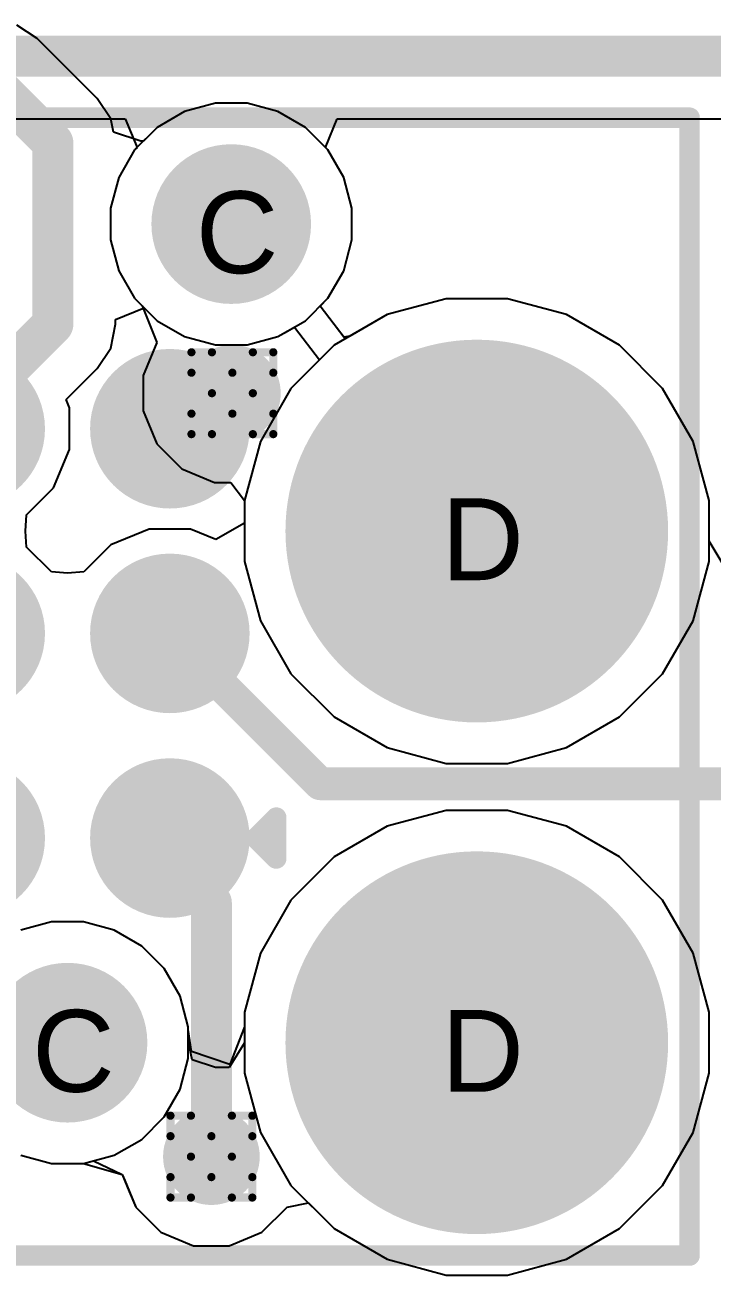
# Model space of a CAD drawing. Header units: inches. Extents: x -11 to 5379, y 0 to 5429.
# Drawn here: x 168.67 to 172.93, y 71.32 to 79.08 of the extents above; entities that cross this region are included whole.
import ezdxf

# ---------------------------------------------------------------- set-up
doc = ezdxf.new("R2010")
doc.units = ezdxf.units.IN
for name, color, linetype in [('Bottom Layer', 5, 'Continuous'), ('Bottom Solder', 6, 'Continuous'), ('Drill Drawing', 1, 'Continuous'), ('GND', 16, 'Continuous'), ('Pad Holes', 156, 'Continuous'), ('PWR', 76, 'Continuous'), ('Top Layer', 1, 'Continuous'), ('Top Overlay', 2, 'Continuous'), ('Top Paste', 8, 'Continuous'), ('Top Solder', 216, 'Continuous'), ('Via Holes', 16, 'Continuous')]:
    doc.layers.add(name, color=color, linetype=linetype)
doc.styles.add('Arial', font='', dxfattribs={"height": 0.2})
doc.styles.get('Arial').set_extended_font_data('Arial')

# ---------------------------------------------------------------- blocks, each defined once
blk = doc.blocks.new('TC2030_IDC__521')
at = {"layer": 'Bottom Solder'}
h = blk.add_hatch(color=6, dxfattribs=at)
edge = h.paths.add_edge_path()
edge.add_arc((-2.54, 2.54), 0.1016, 0, 360)
h = blk.add_hatch(color=6, dxfattribs=at)
edge = h.paths.add_edge_path()
edge.add_arc((0.635, 2.54), 0.1016, 0, 360)
h = blk.add_hatch(color=6, dxfattribs=at)
edge = h.paths.add_edge_path()
edge.add_arc((2.54, 1.016), 0.1016, 0, 360)
h = blk.add_hatch(color=6, dxfattribs=at)
edge = h.paths.add_edge_path()
edge.add_arc((-2.54, 0), 0.1016, 0, 360)
h = blk.add_hatch(color=6, dxfattribs=at)
edge = h.paths.add_edge_path()
edge.add_arc((2.54, -1.016), 0.1016, 0, 360)
h = blk.add_hatch(color=6, dxfattribs=at)
edge = h.paths.add_edge_path()
edge.add_arc((-2.54, -2.54), 0.1016, 0, 360)
h = blk.add_hatch(color=6, dxfattribs=at)
edge = h.paths.add_edge_path()
edge.add_arc((0.635, -2.54), 0.1016, 0, 360)
at = {"layer": 'Pad Holes'}
h = blk.add_hatch(color=7, dxfattribs=at)
edge = h.paths.add_edge_path()
edge.add_arc((-2.54, 2.54), 1.1875, 0, 360)
h = blk.add_hatch(color=7, dxfattribs=at)
edge = h.paths.add_edge_path()
edge.add_arc((0.635, 2.54), 1.1875, 0, 360)
h = blk.add_hatch(color=7, dxfattribs=at)
edge = h.paths.add_edge_path()
edge.add_arc((2.54, 1.016), 0.4955, 0, 360)
h = blk.add_hatch(color=7, dxfattribs=at)
edge = h.paths.add_edge_path()
edge.add_arc((-2.54, 0), 0.4955, 0, 360)
h = blk.add_hatch(color=7, dxfattribs=at)
edge = h.paths.add_edge_path()
edge.add_arc((2.54, -1.016), 0.4955, 0, 360)
h = blk.add_hatch(color=7, dxfattribs=at)
edge = h.paths.add_edge_path()
edge.add_arc((-2.54, -2.54), 1.1875, 0, 360)
h = blk.add_hatch(color=7, dxfattribs=at)
edge = h.paths.add_edge_path()
edge.add_arc((0.635, -2.54), 1.1875, 0, 360)
at = {"layer": 'Top Layer'}
h = blk.add_hatch(color=1, dxfattribs=at)
edge = h.paths.add_edge_path()
edge.add_arc((-1.27, 0.635), 0.3935, 0, 360)
h = blk.add_hatch(color=1, dxfattribs=at)
edge = h.paths.add_edge_path()
edge.add_arc((0, 0.635), 0.3935, 0, 360)
h = blk.add_hatch(color=1, dxfattribs=at)
edge = h.paths.add_edge_path()
edge.add_arc((1.27, 0.635), 0.3935, 0, 360)
h = blk.add_hatch(color=1, dxfattribs=at)
edge = h.paths.add_edge_path()
edge.add_arc((-1.27, -0.635), 0.3935, 0, 360)
h = blk.add_hatch(color=1, dxfattribs=at)
edge = h.paths.add_edge_path()
edge.add_arc((-1.27, -0.635), 0.3935, 0, 360)
h = blk.add_hatch(color=1, dxfattribs=at)
edge = h.paths.add_edge_path()
edge.add_arc((0, -0.635), 0.3935, 0, 360)
h = blk.add_hatch(color=1, dxfattribs=at)
edge = h.paths.add_edge_path()
edge.add_arc((1.27, -0.635), 0.3935, 0, 360)
at = {"layer": 'Top Paste'}
h = blk.add_hatch(color=8, dxfattribs=at)
edge = h.paths.add_edge_path()
edge.add_arc((-1.27, 0.635), 0.3935, 0, 360)
h = blk.add_hatch(color=8, dxfattribs=at)
edge = h.paths.add_edge_path()
edge.add_arc((0, 0.635), 0.3935, 0, 360)
h = blk.add_hatch(color=8, dxfattribs=at)
edge = h.paths.add_edge_path()
edge.add_arc((1.27, 0.635), 0.3935, 0, 360)
h = blk.add_hatch(color=8, dxfattribs=at)
edge = h.paths.add_edge_path()
edge.add_arc((-1.27, -0.635), 0.3935, 0, 360)
h = blk.add_hatch(color=8, dxfattribs=at)
edge = h.paths.add_edge_path()
edge.add_arc((-1.27, -0.635), 0.3935, 0, 360)
h = blk.add_hatch(color=8, dxfattribs=at)
edge = h.paths.add_edge_path()
edge.add_arc((0, -0.635), 0.3935, 0, 360)
h = blk.add_hatch(color=8, dxfattribs=at)
edge = h.paths.add_edge_path()
edge.add_arc((1.27, -0.635), 0.3935, 0, 360)
at = {"layer": 'Top Solder'}
h = blk.add_hatch(color=216, dxfattribs=at)
edge = h.paths.add_edge_path()
edge.add_arc((-2.54, 2.54), 0.1016, 0, 360)
h = blk.add_hatch(color=216, dxfattribs=at)
edge = h.paths.add_edge_path()
edge.add_arc((0.635, 2.54), 0.1016, 0, 360)
h = blk.add_hatch(color=216, dxfattribs=at)
edge = h.paths.add_edge_path()
edge.add_arc((-1.27, 0.635), 0.4951, 0, 360)
h = blk.add_hatch(color=216, dxfattribs=at)
edge = h.paths.add_edge_path()
edge.add_arc((0, 0.635), 0.4951, 0, 360)
h = blk.add_hatch(color=216, dxfattribs=at)
edge = h.paths.add_edge_path()
edge.add_arc((1.27, 0.635), 0.4951, 0, 360)
h = blk.add_hatch(color=216, dxfattribs=at)
edge = h.paths.add_edge_path()
edge.add_arc((2.54, 1.016), 0.1016, 0, 360)
h = blk.add_hatch(color=216, dxfattribs=at)
edge = h.paths.add_edge_path()
edge.add_arc((-2.54, 0), 0.1016, 0, 360)
h = blk.add_hatch(color=216, dxfattribs=at)
edge = h.paths.add_edge_path()
edge.add_arc((-1.27, -0.635), 0.4951, 0, 360)
h = blk.add_hatch(color=216, dxfattribs=at)
edge = h.paths.add_edge_path()
edge.add_arc((-1.27, -0.635), 0.4951, 0, 360)
h = blk.add_hatch(color=216, dxfattribs=at)
edge = h.paths.add_edge_path()
edge.add_arc((0, -0.635), 0.4951, 0, 360)
h = blk.add_hatch(color=216, dxfattribs=at)
edge = h.paths.add_edge_path()
edge.add_arc((1.27, -0.635), 0.4951, 0, 360)
h = blk.add_hatch(color=216, dxfattribs=at)
edge = h.paths.add_edge_path()
edge.add_arc((2.54, -1.016), 0.1016, 0, 360)
h = blk.add_hatch(color=216, dxfattribs=at)
edge = h.paths.add_edge_path()
edge.add_arc((-2.54, -2.54), 0.1016, 0, 360)
h = blk.add_hatch(color=216, dxfattribs=at)
edge = h.paths.add_edge_path()
edge.add_arc((0.635, -2.54), 0.1016, 0, 360)
at = {"layer": 'Top Overlay'}
for points in [[(-3.8608, 3.8608, 0.127, 0.127, 0), (3.2004, 3.8608, 0.127, 0.127, 0)], [(-3.8608, 3.8608, 0.127, 0.127, 0), (-3.8608, -3.8608, 0.127, 0.127, 0)], [(3.2004, 3.8608, 0.127, 0.127, 0), (3.2004, -3.8608, 0.127, 0.127, 0)], [(-1.27, -1.1684, 0.127, 0.127, 0), (-1.397, -1.2954, 0.127, 0.127, 0)], [(-1.27, -1.1684, 0.127, 0.127, 0), (-1.143, -1.2954, 0.127, 0.127, 0)], [(-1.397, -1.2954, 0.127, 0.127, 0), (-1.143, -1.2954, 0.127, 0.127, 0)], [(-3.8608, -3.8608, 0.127, 0.127, 0), (3.2004, -3.8608, 0.127, 0.127, 0)]]:
    blk.add_lwpolyline(points, format="xyseb", dxfattribs=at)
for points in [[(-3.89255, 3.8608, 0.0635, 0.0635, 1), (-3.82905, 3.8608, 0.0635, 0.0635, 1)], [(-3.89255, 3.8608, 0.0635, 0.0635, 1), (-3.82905, 3.8608, 0.0635, 0.0635, 1)], [(3.16865, 3.8608, 0.0635, 0.0635, 1), (3.23215, 3.8608, 0.0635, 0.0635, 1)], [(3.16865, 3.8608, 0.0635, 0.0635, 1), (3.23215, 3.8608, 0.0635, 0.0635, 1)], [(-1.30175, -1.1684, 0.0635, 0.0635, 1), (-1.23825, -1.1684, 0.0635, 0.0635, 1)], [(-1.30175, -1.1684, 0.0635, 0.0635, 1), (-1.23825, -1.1684, 0.0635, 0.0635, 1)], [(-1.42875, -1.2954, 0.0635, 0.0635, 1), (-1.36525, -1.2954, 0.0635, 0.0635, 1)], [(-1.42875, -1.2954, 0.0635, 0.0635, 1), (-1.36525, -1.2954, 0.0635, 0.0635, 1)], [(-1.17475, -1.2954, 0.0635, 0.0635, 1), (-1.11125, -1.2954, 0.0635, 0.0635, 1)], [(-1.17475, -1.2954, 0.0635, 0.0635, 1), (-1.11125, -1.2954, 0.0635, 0.0635, 1)], [(-3.89255, -3.8608, 0.0635, 0.0635, 1), (-3.82905, -3.8608, 0.0635, 0.0635, 1)], [(-3.89255, -3.8608, 0.0635, 0.0635, 1), (-3.82905, -3.8608, 0.0635, 0.0635, 1)], [(3.16865, -3.8608, 0.0635, 0.0635, 1), (3.23215, -3.8608, 0.0635, 0.0635, 1)], [(3.16865, -3.8608, 0.0635, 0.0635, 1), (3.23215, -3.8608, 0.0635, 0.0635, 1)]]:
    blk.add_lwpolyline(points, format="xyseb", close=True, dxfattribs=at)

msp = doc.modelspace()

# ---------------------------------------------------------------- hatches: boundary and pattern name
at = {"layer": 'Bottom Layer'}
h = msp.add_hatch(color=5, dxfattribs=at)
edge = h.paths.add_edge_path()
edge.add_arc((169.9559, 76.7911), 0.3, 0, 360)
h = msp.add_hatch(color=5, dxfattribs=at)
edge = h.paths.add_edge_path()
edge.add_arc((169.8257, 72.0536), 0.3, 0, 360)
at = {"layer": 'GND'}
h = msp.add_hatch(color=16, dxfattribs=at)
edge = h.paths.add_edge_path()
edge.add_arc((169.9559, 76.7911), 0.3, 0, 360)
h = msp.add_hatch(color=16, dxfattribs=at)
edge = h.paths.add_edge_path()
edge.add_arc((169.8257, 72.0536), 0.3, 0, 360)
at = {"layer": 'PWR'}
h = msp.add_hatch(color=76, dxfattribs=at)
edge = h.paths.add_edge_path()
edge.add_arc((169.9559, 76.7911), 0.3, 0, 360)
h = msp.add_hatch(color=76, dxfattribs=at)
edge = h.paths.add_edge_path()
edge.add_arc((169.8257, 72.0536), 0.3, 0, 360)
at = {"layer": 'Top Layer'}
h = msp.add_hatch(color=1, dxfattribs=at)
edge = h.paths.add_edge_path()
edge.add_arc((169.9559, 76.7911), 0.3, 0, 360)
h = msp.add_hatch(color=1, dxfattribs=at)
edge = h.paths.add_edge_path()
edge.add_arc((169.8257, 72.0536), 0.3, 0, 360)
at = {"layer": 'Via Holes'}
h = msp.add_hatch(color=7, dxfattribs=at)
edge = h.paths.add_edge_path()
edge.add_arc((169.9559, 76.7911), 0.15, 0, 360)
h = msp.add_hatch(color=7, dxfattribs=at)
edge = h.paths.add_edge_path()
edge.add_arc((169.8257, 72.0536), 0.15, 0, 360)

# ---------------------------------------------------------------- linework, layer by layer
at = {"layer": 'Bottom Layer'}
for p, q in [((168.5751, 78.4937), (169.2905, 78.4937)), ((169.2905, 78.4937), (169.3642, 78.3159)), ((170.5334, 78.3159), (170.6071, 78.4937)), ((170.6071, 78.4937), (173.3874, 78.4937)), ((169.3491, 78.3008), (169.2504, 78.1299)), ((169.3642, 78.3159), (169.3491, 78.3008)), ((170.5486, 78.3008), (170.5334, 78.3159)), ((170.6472, 78.1299), (170.5486, 78.3008)), ((169.2504, 78.1299), (169.1993, 77.9393)), ((170.6983, 77.9393), (170.6472, 78.1299)), ((169.1993, 77.9393), (169.1993, 77.7419)), ((170.6983, 77.7419), (170.6983, 77.9393)), ((169.1993, 77.7419), (169.2504, 77.5513)), ((170.6472, 77.5513), (170.6983, 77.7419)), ((169.2504, 77.5513), (169.3491, 77.3804)), ((170.5486, 77.3804), (170.6472, 77.5513)), ((169.3491, 77.3804), (169.4886, 77.2409)), ((170.409, 77.2409), (170.5486, 77.3804)), ((171.283, 77.3771), (170.9164, 77.2789)), ((171.6626, 77.3771), (171.283, 77.3771)), ((172.0292, 77.2789), (171.6626, 77.3771)), ((170.9164, 77.2789), (170.5877, 77.0891)), ((172.3579, 77.0891), (172.0292, 77.2789)), ((169.4886, 77.2409), (169.6595, 77.1422)), ((170.2381, 77.1422), (170.409, 77.2409)), ((169.6595, 77.1422), (169.8501, 77.0911)), ((170.0475, 77.0911), (170.2381, 77.1422)), ((169.8501, 77.0911), (170.0475, 77.0911)), ((170.5877, 77.0891), (170.3193, 76.8207)), ((172.6263, 76.8207), (172.3579, 77.0891)), ((170.3193, 76.8207), (170.1296, 76.492)), ((172.8161, 76.492), (172.6263, 76.8207)), ((170.1296, 76.492), (170.0313, 76.1254)), ((172.9143, 76.1254), (172.8161, 76.492)), ((170.0313, 76.1254), (170.0313, 75.7458)), ((172.9143, 75.7458), (172.9143, 76.1254)), ((170.0313, 75.7458), (170.1296, 75.3792)), ((172.8161, 75.3792), (172.9143, 75.7458)), ((170.1296, 75.3792), (170.3193, 75.0505)), ((172.6263, 75.0505), (172.8161, 75.3792)), ((170.3193, 75.0505), (170.5877, 74.7821)), ((172.3579, 74.7821), (172.6263, 75.0505)), ((170.5877, 74.7821), (170.9164, 74.5924)), ((172.0292, 74.5924), (172.3579, 74.7821)), ((170.9164, 74.5924), (171.283, 74.4941)), ((171.6626, 74.4941), (172.0292, 74.5924)), ((171.283, 74.4941), (171.6626, 74.4941)), ((171.283, 74.2021), (170.9164, 74.1039)), ((171.6626, 74.2021), (171.283, 74.2021)), ((172.0292, 74.1039), (171.6626, 74.2021)), ((170.9164, 74.1039), (170.5877, 73.9141)), ((172.3579, 73.9141), (172.0292, 74.1039)), ((170.5877, 73.9141), (170.3193, 73.6457)), ((172.6263, 73.6457), (172.3579, 73.9141)), ((170.3193, 73.6457), (170.1296, 73.317)), ((172.8161, 73.317), (172.6263, 73.6457)), ((168.8341, 73.5101), (168.6435, 73.459)), ((169.0315, 73.5101), (168.8341, 73.5101)), ((169.2221, 73.459), (169.0315, 73.5101)), ((169.393, 73.3604), (169.2221, 73.459)), ((169.5326, 73.2208), (169.393, 73.3604)), ((170.1296, 73.317), (170.0313, 72.9504)), ((172.9143, 72.9504), (172.8161, 73.317)), ((169.6312, 73.0499), (169.5326, 73.2208)), ((169.6823, 72.8593), (169.6312, 73.0499)), ((170.0313, 72.9504), (170.0313, 72.7606)), ((172.9143, 72.5708), (172.9143, 72.9504)), ((169.6823, 72.7719), (169.6823, 72.8593)), ((169.7061, 72.6543), (169.6823, 72.7719)), ((170.0313, 72.7606), (169.9359, 72.6076)), ((169.8518, 72.6076), (169.7061, 72.6543)), ((169.9359, 72.6076), (169.8518, 72.6076)), ((172.8161, 72.2042), (172.9143, 72.5708)), ((172.6263, 71.8755), (172.8161, 72.2042)), ((168.6435, 72.0622), (168.8341, 72.0111)), ((168.8341, 72.0111), (169.0315, 72.0111)), ((169.0315, 72.0111), (169.0939, 72.0278)), ((169.0939, 72.0278), (169.2716, 71.9435)), ((169.2716, 71.9435), (169.2876, 71.9051)), ((169.2876, 71.9051), (169.356, 71.7398)), ((172.3579, 71.6071), (172.6263, 71.8755)), ((170.2954, 71.7398), (170.4285, 71.7663)), ((170.4285, 71.7663), (170.5877, 71.6071)), ((169.356, 71.7398), (169.5119, 71.584)), ((170.1395, 71.584), (170.2954, 71.7398)), ((170.5877, 71.6071), (170.9164, 71.4174)), ((172.0292, 71.4174), (172.3579, 71.6071)), ((169.5119, 71.584), (169.7155, 71.4996)), ((169.9359, 71.4996), (170.1395, 71.584)), ((169.7155, 71.4996), (169.9359, 71.4996)), ((170.9164, 71.4174), (171.283, 71.3191)), ((171.6626, 71.3191), (172.0292, 71.4174)), ((171.283, 71.3191), (171.6626, 71.3191))]:
    msp.add_line(p, q, dxfattribs=at)
msp.add_lwpolyline([(165.0509, 78.8822, 0.254, 0.254, 0), (173.5483, 78.8822, 0.254, 0.254, 0)], format="xyseb", dxfattribs=at)
at = {"layer": 'Drill Drawing'}
for points in [[(169.7019, 76.9181, 0.0508, 0.0508, 0), (169.7019, 77.0451, 0.0508, 0.0508, 0)], [(169.7019, 77.0451, 0.0508, 0.0508, 0), (169.8289, 77.0451, 0.0508, 0.0508, 0)], [(169.8289, 77.0451, 0.0508, 0.0508, 0), (169.9559, 76.9181, 0.0508, 0.0508, 0)], [(169.9559, 76.9181, 0.0508, 0.0508, 0), (170.0829, 77.0451, 0.0508, 0.0508, 0)], [(170.0829, 77.0451, 0.0508, 0.0508, 0), (170.2099, 77.0451, 0.0508, 0.0508, 0)], [(170.2099, 76.9181, 0.0508, 0.0508, 0), (170.2099, 77.0451, 0.0508, 0.0508, 0)], [(169.7019, 76.9181, 0.0508, 0.0508, 0), (169.8289, 76.7911, 0.0508, 0.0508, 0)], [(170.0829, 76.7911, 0.0508, 0.0508, 0), (170.2099, 76.9181, 0.0508, 0.0508, 0)], [(169.7019, 76.6641, 0.0508, 0.0508, 0), (169.8289, 76.7911, 0.0508, 0.0508, 0)], [(170.0829, 76.7911, 0.0508, 0.0508, 0), (170.2099, 76.6641, 0.0508, 0.0508, 0)], [(169.7019, 76.5371, 0.0508, 0.0508, 0), (169.7019, 76.6641, 0.0508, 0.0508, 0)], [(169.8289, 76.5371, 0.0508, 0.0508, 0), (169.9559, 76.6641, 0.0508, 0.0508, 0)], [(169.9559, 76.6641, 0.0508, 0.0508, 0), (170.0829, 76.5371, 0.0508, 0.0508, 0)], [(170.2099, 76.5371, 0.0508, 0.0508, 0), (170.2099, 76.6641, 0.0508, 0.0508, 0)], [(169.7019, 76.5371, 0.0508, 0.0508, 0), (169.8289, 76.5371, 0.0508, 0.0508, 0)], [(170.0829, 76.5371, 0.0508, 0.0508, 0), (170.2099, 76.5371, 0.0508, 0.0508, 0)], [(169.5717, 72.1806, 0.0508, 0.0508, 0), (169.5717, 72.3076, 0.0508, 0.0508, 0)], [(169.5717, 72.3076, 0.0508, 0.0508, 0), (169.6987, 72.3076, 0.0508, 0.0508, 0)], [(169.6987, 72.3076, 0.0508, 0.0508, 0), (169.8257, 72.1806, 0.0508, 0.0508, 0)], [(169.8257, 72.1806, 0.0508, 0.0508, 0), (169.9527, 72.3076, 0.0508, 0.0508, 0)], [(169.9527, 72.3076, 0.0508, 0.0508, 0), (170.0797, 72.3076, 0.0508, 0.0508, 0)], [(170.0797, 72.1806, 0.0508, 0.0508, 0), (170.0797, 72.3076, 0.0508, 0.0508, 0)], [(169.5717, 72.1806, 0.0508, 0.0508, 0), (169.6987, 72.0536, 0.0508, 0.0508, 0)], [(169.9527, 72.0536, 0.0508, 0.0508, 0), (170.0797, 72.1806, 0.0508, 0.0508, 0)], [(169.5717, 71.9266, 0.0508, 0.0508, 0), (169.6987, 72.0536, 0.0508, 0.0508, 0)], [(169.9527, 72.0536, 0.0508, 0.0508, 0), (170.0797, 71.9266, 0.0508, 0.0508, 0)], [(169.5717, 71.7996, 0.0508, 0.0508, 0), (169.5717, 71.9266, 0.0508, 0.0508, 0)], [(169.6987, 71.7996, 0.0508, 0.0508, 0), (169.8257, 71.9266, 0.0508, 0.0508, 0)], [(169.8257, 71.9266, 0.0508, 0.0508, 0), (169.9527, 71.7996, 0.0508, 0.0508, 0)], [(170.0797, 71.7996, 0.0508, 0.0508, 0), (170.0797, 71.9266, 0.0508, 0.0508, 0)], [(169.5717, 71.7996, 0.0508, 0.0508, 0), (169.6987, 71.7996, 0.0508, 0.0508, 0)], [(169.9527, 71.7996, 0.0508, 0.0508, 0), (170.0797, 71.7996, 0.0508, 0.0508, 0)]]:
    msp.add_lwpolyline(points, format="xyseb", dxfattribs=at)
for points in [[(169.6892, 77.0451, 0.0254, 0.0254, 1), (169.7146, 77.0451, 0.0254, 0.0254, 1)], [(169.6892, 77.0451, 0.0254, 0.0254, 1), (169.7146, 77.0451, 0.0254, 0.0254, 1)], [(169.8162, 77.0451, 0.0254, 0.0254, 1), (169.8416, 77.0451, 0.0254, 0.0254, 1)], [(169.8162, 77.0451, 0.0254, 0.0254, 1), (169.8416, 77.0451, 0.0254, 0.0254, 1)], [(170.0702, 77.0451, 0.0254, 0.0254, 1), (170.0956, 77.0451, 0.0254, 0.0254, 1)], [(170.0702, 77.0451, 0.0254, 0.0254, 1), (170.0956, 77.0451, 0.0254, 0.0254, 1)], [(170.1972, 77.0451, 0.0254, 0.0254, 1), (170.2226, 77.0451, 0.0254, 0.0254, 1)], [(170.1972, 77.0451, 0.0254, 0.0254, 1), (170.2226, 77.0451, 0.0254, 0.0254, 1)], [(169.6892, 76.9181, 0.0254, 0.0254, 1), (169.7146, 76.9181, 0.0254, 0.0254, 1)], [(169.6892, 76.9181, 0.0254, 0.0254, 1), (169.7146, 76.9181, 0.0254, 0.0254, 1)], [(169.9432, 76.9181, 0.0254, 0.0254, 1), (169.9686, 76.9181, 0.0254, 0.0254, 1)], [(169.9432, 76.9181, 0.0254, 0.0254, 1), (169.9686, 76.9181, 0.0254, 0.0254, 1)], [(170.1972, 76.9181, 0.0254, 0.0254, 1), (170.2226, 76.9181, 0.0254, 0.0254, 1)], [(170.1972, 76.9181, 0.0254, 0.0254, 1), (170.2226, 76.9181, 0.0254, 0.0254, 1)], [(169.8162, 76.7911, 0.0254, 0.0254, 1), (169.8416, 76.7911, 0.0254, 0.0254, 1)], [(169.8162, 76.7911, 0.0254, 0.0254, 1), (169.8416, 76.7911, 0.0254, 0.0254, 1)], [(170.0702, 76.7911, 0.0254, 0.0254, 1), (170.0956, 76.7911, 0.0254, 0.0254, 1)], [(170.0702, 76.7911, 0.0254, 0.0254, 1), (170.0956, 76.7911, 0.0254, 0.0254, 1)], [(169.6892, 76.6641, 0.0254, 0.0254, 1), (169.7146, 76.6641, 0.0254, 0.0254, 1)], [(169.6892, 76.6641, 0.0254, 0.0254, 1), (169.7146, 76.6641, 0.0254, 0.0254, 1)], [(169.9432, 76.6641, 0.0254, 0.0254, 1), (169.9686, 76.6641, 0.0254, 0.0254, 1)], [(169.9432, 76.6641, 0.0254, 0.0254, 1), (169.9686, 76.6641, 0.0254, 0.0254, 1)], [(170.1972, 76.6641, 0.0254, 0.0254, 1), (170.2226, 76.6641, 0.0254, 0.0254, 1)], [(170.1972, 76.6641, 0.0254, 0.0254, 1), (170.2226, 76.6641, 0.0254, 0.0254, 1)], [(169.6892, 76.5371, 0.0254, 0.0254, 1), (169.7146, 76.5371, 0.0254, 0.0254, 1)], [(169.6892, 76.5371, 0.0254, 0.0254, 1), (169.7146, 76.5371, 0.0254, 0.0254, 1)], [(169.8162, 76.5371, 0.0254, 0.0254, 1), (169.8416, 76.5371, 0.0254, 0.0254, 1)], [(169.8162, 76.5371, 0.0254, 0.0254, 1), (169.8416, 76.5371, 0.0254, 0.0254, 1)], [(170.0702, 76.5371, 0.0254, 0.0254, 1), (170.0956, 76.5371, 0.0254, 0.0254, 1)], [(170.0702, 76.5371, 0.0254, 0.0254, 1), (170.0956, 76.5371, 0.0254, 0.0254, 1)], [(170.1972, 76.5371, 0.0254, 0.0254, 1), (170.2226, 76.5371, 0.0254, 0.0254, 1)], [(170.1972, 76.5371, 0.0254, 0.0254, 1), (170.2226, 76.5371, 0.0254, 0.0254, 1)], [(169.559, 72.3076, 0.0254, 0.0254, 1), (169.5844, 72.3076, 0.0254, 0.0254, 1)], [(169.559, 72.3076, 0.0254, 0.0254, 1), (169.5844, 72.3076, 0.0254, 0.0254, 1)], [(169.686, 72.3076, 0.0254, 0.0254, 1), (169.7114, 72.3076, 0.0254, 0.0254, 1)], [(169.686, 72.3076, 0.0254, 0.0254, 1), (169.7114, 72.3076, 0.0254, 0.0254, 1)], [(169.94, 72.3076, 0.0254, 0.0254, 1), (169.9654, 72.3076, 0.0254, 0.0254, 1)], [(169.94, 72.3076, 0.0254, 0.0254, 1), (169.9654, 72.3076, 0.0254, 0.0254, 1)], [(170.067, 72.3076, 0.0254, 0.0254, 1), (170.0924, 72.3076, 0.0254, 0.0254, 1)], [(170.067, 72.3076, 0.0254, 0.0254, 1), (170.0924, 72.3076, 0.0254, 0.0254, 1)], [(169.559, 72.1806, 0.0254, 0.0254, 1), (169.5844, 72.1806, 0.0254, 0.0254, 1)], [(169.559, 72.1806, 0.0254, 0.0254, 1), (169.5844, 72.1806, 0.0254, 0.0254, 1)], [(169.813, 72.1806, 0.0254, 0.0254, 1), (169.8384, 72.1806, 0.0254, 0.0254, 1)], [(169.813, 72.1806, 0.0254, 0.0254, 1), (169.8384, 72.1806, 0.0254, 0.0254, 1)], [(170.067, 72.1806, 0.0254, 0.0254, 1), (170.0924, 72.1806, 0.0254, 0.0254, 1)], [(170.067, 72.1806, 0.0254, 0.0254, 1), (170.0924, 72.1806, 0.0254, 0.0254, 1)], [(169.686, 72.0536, 0.0254, 0.0254, 1), (169.7114, 72.0536, 0.0254, 0.0254, 1)], [(169.686, 72.0536, 0.0254, 0.0254, 1), (169.7114, 72.0536, 0.0254, 0.0254, 1)], [(169.94, 72.0536, 0.0254, 0.0254, 1), (169.9654, 72.0536, 0.0254, 0.0254, 1)], [(169.94, 72.0536, 0.0254, 0.0254, 1), (169.9654, 72.0536, 0.0254, 0.0254, 1)], [(169.559, 71.9266, 0.0254, 0.0254, 1), (169.5844, 71.9266, 0.0254, 0.0254, 1)], [(169.559, 71.9266, 0.0254, 0.0254, 1), (169.5844, 71.9266, 0.0254, 0.0254, 1)], [(169.813, 71.9266, 0.0254, 0.0254, 1), (169.8384, 71.9266, 0.0254, 0.0254, 1)], [(169.813, 71.9266, 0.0254, 0.0254, 1), (169.8384, 71.9266, 0.0254, 0.0254, 1)], [(170.067, 71.9266, 0.0254, 0.0254, 1), (170.0924, 71.9266, 0.0254, 0.0254, 1)], [(170.067, 71.9266, 0.0254, 0.0254, 1), (170.0924, 71.9266, 0.0254, 0.0254, 1)], [(169.559, 71.7996, 0.0254, 0.0254, 1), (169.5844, 71.7996, 0.0254, 0.0254, 1)], [(169.559, 71.7996, 0.0254, 0.0254, 1), (169.5844, 71.7996, 0.0254, 0.0254, 1)], [(169.686, 71.7996, 0.0254, 0.0254, 1), (169.7114, 71.7996, 0.0254, 0.0254, 1)], [(169.686, 71.7996, 0.0254, 0.0254, 1), (169.7114, 71.7996, 0.0254, 0.0254, 1)], [(169.94, 71.7996, 0.0254, 0.0254, 1), (169.9654, 71.7996, 0.0254, 0.0254, 1)], [(169.94, 71.7996, 0.0254, 0.0254, 1), (169.9654, 71.7996, 0.0254, 0.0254, 1)], [(170.067, 71.7996, 0.0254, 0.0254, 1), (170.0924, 71.7996, 0.0254, 0.0254, 1)], [(170.067, 71.7996, 0.0254, 0.0254, 1), (170.0924, 71.7996, 0.0254, 0.0254, 1)]]:
    msp.add_lwpolyline(points, format="xyseb", close=True, dxfattribs=at)
at = {"layer": 'GND'}
for p, q in [((169.8501, 78.5901), (169.6595, 78.539)), ((170.0475, 78.5901), (169.8501, 78.5901)), ((170.2381, 78.539), (170.0475, 78.5901)), ((169.6595, 78.539), (169.4886, 78.4404)), ((170.409, 78.4404), (170.2381, 78.539)), ((169.4886, 78.4404), (169.3491, 78.3008)), ((170.5486, 78.3008), (170.409, 78.4404)), ((169.3491, 78.3008), (169.2504, 78.1299)), ((170.6472, 78.1299), (170.5486, 78.3008)), ((169.2504, 78.1299), (169.1993, 77.9393)), ((170.6983, 77.9393), (170.6472, 78.1299)), ((169.1993, 77.9393), (169.1993, 77.7419)), ((170.6983, 77.7419), (170.6983, 77.9393)), ((169.1993, 77.7419), (169.2504, 77.5513)), ((170.6472, 77.5513), (170.6983, 77.7419)), ((169.2504, 77.5513), (169.3491, 77.3804)), ((170.5486, 77.3804), (170.6472, 77.5513)), ((169.3491, 77.3804), (169.4886, 77.2409)), ((170.4998, 77.3316), (170.5486, 77.3804)), ((171.283, 77.3771), (170.9164, 77.2789)), ((171.6626, 77.3771), (171.283, 77.3771)), ((172.0292, 77.2789), (171.6626, 77.3771)), ((170.6557, 77.1284), (170.4998, 77.3316)), ((170.9164, 77.2789), (170.6984, 77.153)), ((172.3579, 77.0891), (172.0292, 77.2789)), ((169.4886, 77.2409), (169.6595, 77.1422)), ((170.2983, 77.1769), (170.341, 77.2016)), ((170.341, 77.2016), (170.497, 76.9983)), ((169.6595, 77.1422), (169.8501, 77.0911)), ((170.0475, 77.0911), (170.2381, 77.1422)), ((170.2381, 77.1422), (170.2983, 77.1769)), ((170.6984, 77.153), (170.6557, 77.1284)), ((169.8501, 77.0911), (170.0475, 77.0911)), ((172.6263, 76.8207), (172.3579, 77.0891)), ((170.4657, 76.9671), (170.3193, 76.8207)), ((170.497, 76.9983), (170.4657, 76.9671)), ((170.3193, 76.8207), (170.1296, 76.492)), ((172.8161, 76.492), (172.6263, 76.8207)), ((170.1296, 76.492), (170.0313, 76.1254)), ((172.9143, 76.1254), (172.8161, 76.492)), ((170.0313, 76.1254), (170.0313, 75.7458)), ((172.9143, 75.7458), (172.9143, 76.1254)), ((170.0313, 75.7458), (170.1296, 75.3792)), ((172.8161, 75.3792), (172.9143, 75.7458)), ((170.1296, 75.3792), (170.3193, 75.0505)), ((172.6263, 75.0505), (172.8161, 75.3792)), ((170.3193, 75.0505), (170.5877, 74.7821)), ((172.3579, 74.7821), (172.6263, 75.0505)), ((170.5877, 74.7821), (170.9164, 74.5924)), ((172.0292, 74.5924), (172.3579, 74.7821)), ((170.9164, 74.5924), (171.283, 74.4941)), ((171.6626, 74.4941), (172.0292, 74.5924)), ((171.283, 74.4941), (171.6626, 74.4941)), ((171.283, 74.2021), (170.9164, 74.1039)), ((171.6626, 74.2021), (171.283, 74.2021)), ((172.0292, 74.1039), (171.6626, 74.2021)), ((170.9164, 74.1039), (170.5877, 73.9141)), ((172.3579, 73.9141), (172.0292, 74.1039)), ((170.5877, 73.9141), (170.3193, 73.6457)), ((172.6263, 73.6457), (172.3579, 73.9141)), ((170.3193, 73.6457), (170.1296, 73.317)), ((172.8161, 73.317), (172.6263, 73.6457)), ((168.8341, 73.5101), (168.6435, 73.459)), ((169.0315, 73.5101), (168.8341, 73.5101)), ((169.2221, 73.459), (169.0315, 73.5101)), ((169.393, 73.3604), (169.2221, 73.459)), ((169.5326, 73.2208), (169.393, 73.3604)), ((170.1296, 73.317), (170.0313, 72.9504)), ((172.9143, 72.9504), (172.8161, 73.317)), ((169.6312, 73.0499), (169.5326, 73.2208)), ((169.6823, 72.8593), (169.6312, 73.0499)), ((170.0313, 72.9504), (170.0313, 72.8592)), ((172.9143, 72.5708), (172.9143, 72.9504)), ((169.6823, 72.8423), (169.6823, 72.8593)), ((169.7016, 72.7058), (169.6823, 72.8423)), ((170.0313, 72.8592), (169.9401, 72.6261)), ((169.9401, 72.6261), (169.7016, 72.7058)), ((172.8161, 72.2042), (172.9143, 72.5708)), ((172.6263, 71.8755), (172.8161, 72.2042)), ((168.6435, 72.0622), (168.8341, 72.0111)), ((168.8341, 72.0111), (169.0315, 72.0111)), ((169.0315, 72.0111), (169.2715, 71.9435)), ((169.2715, 71.9435), (169.3155, 71.8378)), ((169.3155, 71.8378), (169.356, 71.7398)), ((172.3579, 71.6071), (172.6263, 71.8755)), ((170.2954, 71.7398), (170.4285, 71.7663)), ((170.4285, 71.7663), (170.5877, 71.6071)), ((169.356, 71.7398), (169.5119, 71.584)), ((170.1395, 71.584), (170.2954, 71.7398)), ((170.5877, 71.6071), (170.9164, 71.4174)), ((172.0292, 71.4174), (172.3579, 71.6071)), ((169.5119, 71.584), (169.7155, 71.4996)), ((169.9359, 71.4996), (170.1395, 71.584)), ((169.7155, 71.4996), (169.9359, 71.4996)), ((170.9164, 71.4174), (171.283, 71.3191)), ((171.6626, 71.3191), (172.0292, 71.4174)), ((171.283, 71.3191), (171.6626, 71.3191))]:
    msp.add_line(p, q, dxfattribs=at)
at = {"layer": 'PWR'}
for p, q in [((169.8501, 78.5901), (169.6595, 78.539)), ((170.0475, 78.5901), (169.8501, 78.5901)), ((170.2381, 78.539), (170.0475, 78.5901)), ((169.6595, 78.539), (169.4886, 78.4404)), ((170.409, 78.4404), (170.2381, 78.539)), ((169.4886, 78.4404), (169.3491, 78.3008)), ((170.5486, 78.3008), (170.409, 78.4404)), ((169.3491, 78.3008), (169.2504, 78.1299)), ((170.6472, 78.1299), (170.5486, 78.3008)), ((169.2504, 78.1299), (169.1993, 77.9393)), ((170.6983, 77.9393), (170.6472, 78.1299)), ((169.1993, 77.9393), (169.1993, 77.7419)), ((170.6983, 77.7419), (170.6983, 77.9393)), ((169.1993, 77.7419), (169.2504, 77.5513)), ((170.6472, 77.5513), (170.6983, 77.7419)), ((169.2504, 77.5513), (169.3491, 77.3804)), ((170.5486, 77.3804), (170.6472, 77.5513)), ((169.3491, 77.3804), (169.397, 77.3324)), ((170.4998, 77.3316), (170.5486, 77.3804)), ((171.283, 77.3771), (170.9164, 77.2789)), ((171.6626, 77.3771), (171.283, 77.3771)), ((172.0292, 77.2789), (171.6626, 77.3771)), ((169.397, 77.3324), (169.4863, 77.1049)), ((170.6475, 77.1391), (170.4998, 77.3316)), ((170.9164, 77.2789), (170.6841, 77.1447)), ((172.3579, 77.0891), (172.0292, 77.2789)), ((169.4863, 77.1049), (169.4019, 76.9013)), ((170.6841, 77.1447), (170.6475, 77.1391)), ((172.6263, 76.8207), (172.3579, 77.0891)), ((169.4019, 76.9013), (169.4019, 76.6809)), ((172.8161, 76.492), (172.6263, 76.8207)), ((169.4019, 76.6809), (169.4863, 76.4773)), ((172.9143, 76.1254), (172.8161, 76.492)), ((169.4863, 76.4773), (169.6421, 76.3215)), ((169.6421, 76.3215), (169.8457, 76.2371)), ((169.8457, 76.2371), (169.9456, 76.2371)), ((169.9456, 76.2371), (170.0313, 76.1254)), ((170.0313, 76.1254), (170.0313, 75.7458)), ((172.9143, 75.7458), (172.9143, 76.1254)), ((170.0313, 75.7458), (170.1296, 75.3792)), ((172.8161, 75.3792), (172.9143, 75.7458)), ((170.1296, 75.3792), (170.3193, 75.0505)), ((172.6263, 75.0505), (172.8161, 75.3792)), ((170.3193, 75.0505), (170.5877, 74.7821)), ((172.3579, 74.7821), (172.6263, 75.0505)), ((170.5877, 74.7821), (170.9164, 74.5924)), ((172.0292, 74.5924), (172.3579, 74.7821)), ((170.9164, 74.5924), (171.283, 74.4941)), ((171.6626, 74.4941), (172.0292, 74.5924)), ((171.283, 74.4941), (171.6626, 74.4941)), ((171.283, 74.2021), (170.9164, 74.1039)), ((171.6626, 74.2021), (171.283, 74.2021)), ((172.0292, 74.1039), (171.6626, 74.2021)), ((170.9164, 74.1039), (170.5877, 73.9141)), ((172.3579, 73.9141), (172.0292, 74.1039)), ((170.5877, 73.9141), (170.3193, 73.6457)), ((172.6263, 73.6457), (172.3579, 73.9141)), ((170.3193, 73.6457), (170.1296, 73.317)), ((172.8161, 73.317), (172.6263, 73.6457)), ((168.8341, 73.5101), (168.6435, 73.459)), ((169.0315, 73.5101), (168.8341, 73.5101)), ((169.2221, 73.459), (169.0315, 73.5101)), ((169.393, 73.3604), (169.2221, 73.459)), ((169.5326, 73.2208), (169.393, 73.3604)), ((170.1296, 73.317), (170.0313, 72.9504)), ((172.9143, 72.9504), (172.8161, 73.317)), ((169.6312, 73.0499), (169.5326, 73.2208)), ((169.6823, 72.8593), (169.6312, 73.0499)), ((170.0313, 72.9504), (170.0313, 72.5708)), ((172.9143, 72.5708), (172.9143, 72.9504)), ((169.6823, 72.6619), (169.6823, 72.8593)), ((169.6312, 72.4713), (169.6823, 72.6619)), ((170.0313, 72.5708), (170.1296, 72.2042)), ((172.8161, 72.2042), (172.9143, 72.5708)), ((169.5326, 72.3004), (169.6312, 72.4713)), ((169.393, 72.1609), (169.5326, 72.3004)), ((169.2221, 72.0622), (169.393, 72.1609)), ((170.1296, 72.2042), (170.3193, 71.8755)), ((172.6263, 71.8755), (172.8161, 72.2042)), ((168.6435, 72.0622), (168.8341, 72.0111)), ((169.0315, 72.0111), (169.2221, 72.0622)), ((168.8341, 72.0111), (169.0315, 72.0111)), ((170.3193, 71.8755), (170.5877, 71.6071)), ((172.3579, 71.6071), (172.6263, 71.8755)), ((170.5877, 71.6071), (170.9164, 71.4174)), ((172.0292, 71.4174), (172.3579, 71.6071)), ((170.9164, 71.4174), (171.283, 71.3191)), ((171.6626, 71.3191), (172.0292, 71.4174)), ((171.283, 71.3191), (171.6626, 71.3191))]:
    msp.add_line(p, q, dxfattribs=at)
at = {"layer": 'Top Layer'}
for p, q in [((168.7449, 78.9918), (168.6189, 79.076)), ((169.1166, 78.6201), (168.7449, 78.9918)), ((169.2009, 78.4941), (169.1166, 78.6201)), ((169.8501, 78.5901), (169.6595, 78.539)), ((170.0475, 78.5901), (169.8501, 78.5901)), ((170.2381, 78.539), (170.0475, 78.5901)), ((169.6595, 78.539), (169.4886, 78.4404)), ((170.409, 78.4404), (170.2381, 78.539)), ((169.2172, 78.4118), (169.2009, 78.4941)), ((169.4886, 78.4404), (169.404, 78.3557)), ((170.5486, 78.3008), (170.409, 78.4404)), ((169.3871, 78.3547), (169.2172, 78.4118)), ((169.404, 78.3557), (169.3871, 78.3547)), ((170.6472, 78.1299), (170.5486, 78.3008)), ((170.6983, 77.9393), (170.6472, 78.1299)), ((170.6983, 77.7419), (170.6983, 77.9393)), ((170.6472, 77.5513), (170.6983, 77.7419)), ((170.5486, 77.3804), (170.6472, 77.5513)), ((170.409, 77.2409), (170.5486, 77.3804)), ((171.283, 77.3771), (170.9164, 77.2789)), ((171.6626, 77.3771), (171.283, 77.3771)), ((172.0292, 77.2789), (171.6626, 77.3771)), ((169.2304, 77.2476), (169.4082, 77.3212)), ((169.4082, 77.3212), (169.4886, 77.2409)), ((170.9164, 77.2789), (170.5877, 77.0891)), ((172.3579, 77.0891), (172.0292, 77.2789)), ((169.2009, 77.0704), (169.2304, 77.2191)), ((169.2304, 77.2191), (169.2304, 77.2476)), ((169.4886, 77.2409), (169.6595, 77.1422)), ((170.2381, 77.1422), (170.409, 77.2409)), ((169.6595, 77.1422), (169.8501, 77.0911)), ((170.0475, 77.0911), (170.2381, 77.1422)), ((169.1166, 76.9444), (169.2009, 77.0704)), ((169.8501, 77.0911), (170.0475, 77.0911)), ((170.5877, 77.0891), (170.3193, 76.8207)), ((172.6263, 76.8207), (172.3579, 77.0891)), ((168.9237, 76.7515), (169.1166, 76.9444)), ((170.3193, 76.8207), (170.1296, 76.492)), ((172.8161, 76.492), (172.6263, 76.8207)), ((168.9453, 76.6994), (168.9237, 76.7515)), ((168.9453, 76.4418), (168.9453, 76.6994)), ((170.1296, 76.492), (170.0313, 76.1254)), ((172.9143, 76.1254), (172.8161, 76.492)), ((168.8467, 76.2038), (168.9453, 76.4418)), ((168.6789, 76.036), (168.8467, 76.2038)), ((170.0313, 76.1254), (170.0313, 75.9851)), ((172.9143, 75.8739), (172.9143, 76.1254)), ((168.6712, 75.9356), (168.6789, 76.036)), ((169.439, 75.9481), (169.201, 75.8495)), ((169.6966, 75.9481), (169.439, 75.9481)), ((169.8535, 75.8831), (169.6966, 75.9481)), ((170.0313, 75.9851), (169.8535, 75.8831)), ((168.6789, 75.8352), (168.6712, 75.9356)), ((172.9948, 75.7388), (172.9143, 75.8739)), ((168.8324, 75.6817), (168.6789, 75.8352)), ((169.201, 75.8495), (169.0332, 75.6817)), ((168.9328, 75.674), (168.8324, 75.6817)), ((169.0332, 75.6817), (168.9328, 75.674))]:
    msp.add_line(p, q, dxfattribs=at)
for points in [[(168.4702, 78.7171, 0.254, 0.254, 0), (168.842, 78.3454, 0.254, 0.254, 0)], [(168.842, 77.2191, 0.254, 0.254, 0), (168.842, 78.3454, 0.254, 0.254, 0)], [(168.2978, 76.6749, 0.254, 0.254, 0), (168.842, 77.2191, 0.254, 0.254, 0)], [(169.5678, 75.3006, 0.2032, 0.2032, 0), (170.5013, 74.3671, 0.2032, 0.2032, 0)], [(170.5013, 74.3671, 0.2032, 0.2032, 0), (173.5126, 74.3671, 0.2032, 0.2032, 0)], [(169.5678, 73.8864, 0.254, 0.254, 0), (169.5678, 74.0306, 0.254, 0.254, 0)], [(169.5678, 73.8864, 0.254, 0.254, 0), (169.8257, 73.6285, 0.254, 0.254, 0)], [(169.8257, 72.0536, 0.254, 0.254, 0), (169.8257, 73.6285, 0.254, 0.254, 0)]]:
    msp.add_lwpolyline(points, format="xyseb", dxfattribs=at)
for points in [[(168.7785, 78.3454, 0.127, 0.127, 1), (168.9055, 78.3454, 0.127, 0.127, 1)], [(168.7785, 78.3454, 0.127, 0.127, 1), (168.9055, 78.3454, 0.127, 0.127, 1)], [(168.7785, 77.2191, 0.127, 0.127, 1), (168.9055, 77.2191, 0.127, 0.127, 1)], [(168.7785, 77.2191, 0.127, 0.127, 1), (168.9055, 77.2191, 0.127, 0.127, 1)], [(169.517, 75.3006, 0.1016, 0.1016, 1), (169.6186, 75.3006, 0.1016, 0.1016, 1)], [(170.4505, 74.3671, 0.1016, 0.1016, 1), (170.5521, 74.3671, 0.1016, 0.1016, 1)], [(170.4505, 74.3671, 0.1016, 0.1016, 1), (170.5521, 74.3671, 0.1016, 0.1016, 1)], [(169.5043, 74.0306, 0.127, 0.127, 1), (169.6313, 74.0306, 0.127, 0.127, 1)], [(169.5043, 73.8864, 0.127, 0.127, 1), (169.6313, 73.8864, 0.127, 0.127, 1)], [(169.5043, 73.8864, 0.127, 0.127, 1), (169.6313, 73.8864, 0.127, 0.127, 1)], [(169.7622, 73.6285, 0.127, 0.127, 1), (169.8892, 73.6285, 0.127, 0.127, 1)], [(169.7622, 73.6285, 0.127, 0.127, 1), (169.8892, 73.6285, 0.127, 0.127, 1)], [(169.7622, 72.0536, 0.127, 0.127, 1), (169.8892, 72.0536, 0.127, 0.127, 1)]]:
    msp.add_lwpolyline(points, format="xyseb", close=True, dxfattribs=at)

# ---------------------------------------------------------------- block references
at = {"rotation": 90}
msp.add_blockref('TC2030_IDC__521', (168.9328, 75.3006), dxfattribs=at)

# ---------------------------------------------------------------- texts
at = {"layer": 'Drill Drawing', "style": 'Arial'}
for s, p in [('C', (169.7287, 77.5359)), ('D', (171.2527, 75.6309)), ('C', (168.7127, 72.4559)), ('D', (171.2527, 72.4559))]:
    msp.add_text(s, height=0.508, dxfattribs=at).set_placement(p)

doc.saveas('drawing.dxf')
